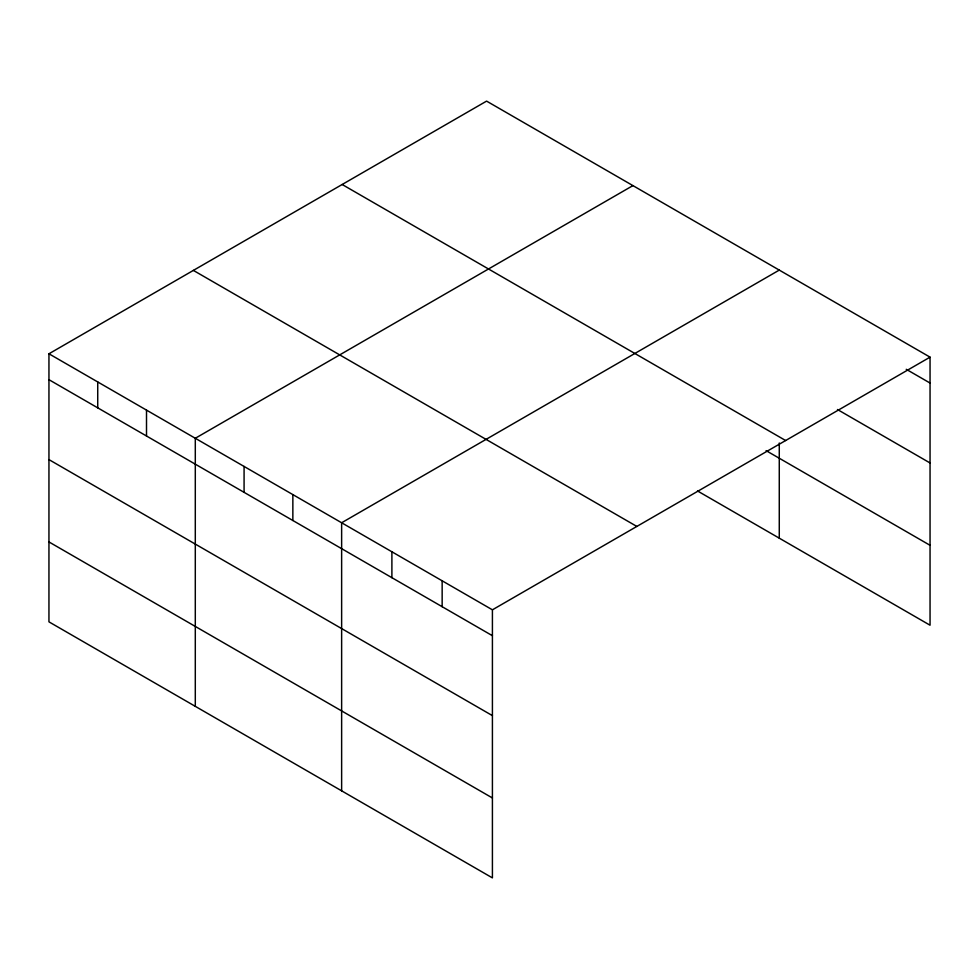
<?xml version="1.0" encoding="UTF-8"?>
<svg xmlns="http://www.w3.org/2000/svg" width="979" height="979" viewBox="0 0 979 979"><rect width="100%" height="100%" fill="white"/><g stroke="black" fill="none" stroke-linecap="round" stroke-linejoin="round"><path stroke-width="1.47" d="M48.95 353.786L492.413 609.819L492.413 877.882L48.95 621.849L48.95 353.786L486.587 101.118L930.05 357.151L930.05 625.214L697.525 490.968M632.923 185.606L195.298 438.274L195.298 706.348M779.272 270.094L341.634 522.762L341.634 790.836M492.413 609.819L930.05 357.151M906.248 369.303L930.05 383.046M837.461 409.516L930.05 462.969M342.161 184.493L785.635 440.526M766.092 450.634L930.05 545.303M193.365 270.4L636.839 526.433M48.95 379.681L492.413 635.714M48.95 459.604L492.413 715.625M48.95 541.938L492.413 797.971M779.272 442.997L779.272 538.169M442.153 580.792L442.153 606.699M391.894 551.777L391.894 577.683M292.856 494.603L292.856 520.498M244.077 466.432L244.077 492.339M146.507 410.115L146.507 436.01M97.729 381.945L97.729 407.851"/></g></svg>
